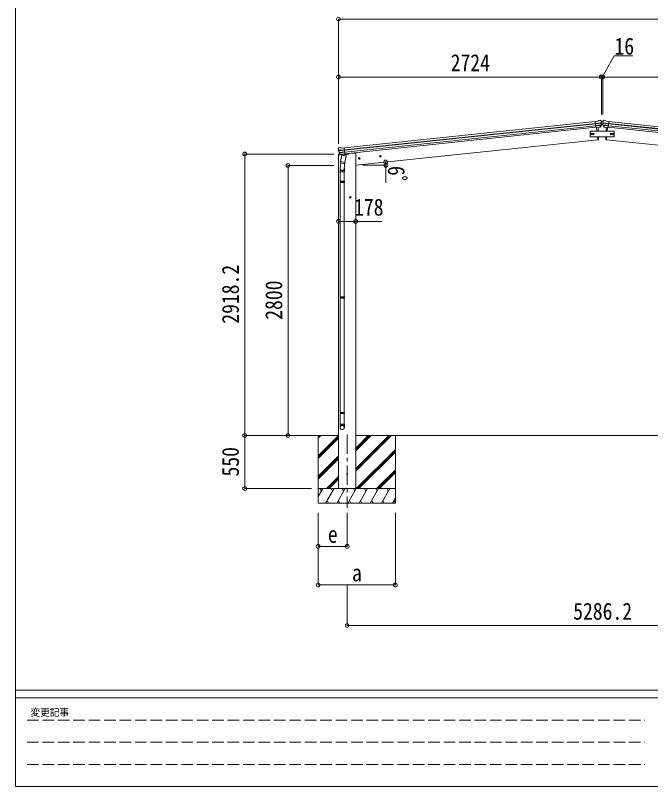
# Model space of a CAD drawing. Units: millimetres at full size, sheet at 1:40; some dimension numbers follow another scale. Extents: x -11243 to 11243, y -7760 to 7760.
# Drawn here: x -11243 to -4658, y -7760 to 237 of the extents above; entities that cross this region are included whole.
import ezdxf
from ezdxf.enums import TextEntityAlignment as Align

# ---------------------------------------------------------------- set-up
doc = ezdxf.new("R2010")
doc.units = ezdxf.units.MM
doc.header["$LTSCALE"] = 40
doc.header["$PDMODE"] = 32
doc.header["$PDSIZE"] = 40
doc.linetypes.add('CHAIN1', pattern=[8, 5, -1, 1, -1])
doc.linetypes.add('DASHED3', pattern=[4, 3, -1])
for name, color, linetype, lineweight in [('0-0_0', 7, 'Continuous', 9), ('0-1_本体', 5, 'CHAIN1', 9), ('0-3_ELV2', 4, 'Continuous', 9), ('0-6_OTH_LINE', 6, 'Continuous', 9), ('0-9_OUTLINE', 7, 'Continuous', 9), ('8-0', 6, 'Continuous', 9), ('F-0_240', 7, 'Continuous', 9)]:
    doc.layers.add(name, color=color, linetype=linetype, lineweight=lineweight)
doc.styles.add('ＭＳ ゴシック', font='')
doc.styles.get('ＭＳ ゴシック').set_extended_font_data('MS Gothic')

msp = doc.modelspace()

# ---------------------------------------------------------------- linework, layer by layer
at = {"layer": '0-0_0'}
for p, q in [((-8344.13, -4119.47), (-7893, -4119.47)), ((-8104, -4119.47), (-8104, -4819.47)), ((-8104, -4146.85), (-8076.61, -4119.47)), ((-8104, -4132.71), (-8090.76, -4119.47)), ((-8104, -4330.7), (-7893, -4119.7)), ((-8104, -4344.84), (-7893, -4133.84)), ((-8104, -4358.98), (-7893, -4147.98)), ((-7715, -4490.48), (-7343.98, -4119.47)), ((-7715, -4462.2), (-7372.27, -4119.47)), ((-7715, -4476.34), (-7358.12, -4119.47)), ((-7715, -4278.35), (-7556.11, -4119.47)), ((-7715, -4264.21), (-7570.26, -4119.47)), ((-7715, -4250.07), (-7584.4, -4119.47)), ((-7715, -4119.47), (-2606.5, -4119.47)), ((-7304, -4119.47), (-7304, -4819.47)), ((-7710.14, -4669.47), (-7304, -4263.33)), ((-7695.99, -4669.47), (-7304, -4277.47)), ((-7681.85, -4669.47), (-7304, -4291.62)), ((-8104, -4542.83), (-7893, -4331.83)), ((-8104, -4556.97), (-7893, -4345.97)), ((-8104, -4571.11), (-7893, -4360.12)), ((-7498, -4669.47), (-7304, -4475.46)), ((-8018.5, -4669.47), (-7893, -4543.96)), ((-7483.86, -4669.47), (-7304, -4489.61)), ((-7469.72, -4669.47), (-7304, -4503.75)), ((-8004.36, -4669.47), (-7893, -4558.11)), ((-7990.22, -4669.47), (-7893, -4572.25)), ((-7304, -4669.47), (-8104, -4669.47)), ((-8104, -4753.3), (-8055.59, -4669.47)), ((-8070.6, -4695.45), (-8085.6, -4669.47)), ((-8026.73, -4819.47), (-7940.13, -4669.47)), ((-7955.13, -4695.45), (-7970.13, -4669.47)), ((-7911.26, -4819.47), (-7824.66, -4669.47)), ((-7839.66, -4695.45), (-7854.66, -4669.47)), ((-7795.79, -4819.47), (-7709.19, -4669.47)), ((-7724.19, -4695.45), (-7739.19, -4669.47)), ((-7680.32, -4819.47), (-7593.72, -4669.47)), ((-7608.72, -4695.45), (-7623.72, -4669.47)), ((-7564.85, -4819.47), (-7478.25, -4669.47)), ((-7508.25, -4669.47), (-7493.25, -4695.45)), ((-7449.38, -4819.47), (-7362.78, -4669.47)), ((-7377.78, -4695.45), (-7392.78, -4669.47)), ((-8011.73, -4793.49), (-7996.73, -4819.47)), ((-7896.26, -4793.49), (-7881.26, -4819.47)), ((-7780.79, -4793.49), (-7765.79, -4819.47)), ((-7665.32, -4793.49), (-7650.32, -4819.47)), ((-7549.85, -4793.49), (-7534.85, -4819.47)), ((-7434.38, -4793.49), (-7419.38, -4819.47)), ((-7333.91, -4819.47), (-7304, -4767.66)), ((-7318.91, -4793.49), (-7304, -4819.32)), ((-8104, -4819.47), (-7304, -4819.47))]:
    msp.add_line(p, q, dxfattribs=at)
at = {"layer": '0-1_本体'}
msp.add_line((-7804, -4110.48), (-7804, -4869.69), dxfattribs=at)
at = {"layer": '0-3_ELV2'}
for p, q in [((-7833.09, -1137.47), (-5231.34, -864.01)), ((-5205.03, -859.23), (-5231.55, -862.02)), ((-5224.76, -926.57), (-5231.55, -862.02)), ((-5229.39, -882.55), (-5169.65, -876.27)), ((-5205.03, -859.23), (-5193.43, -852.26)), ((-5192.2, -851.85), (-5178.71, -850.43)), ((-5175.04, -851.52), (-5175.05, -851.52)), ((-5175.04, -851.52), (-5169.86, -855.72)), ((-5168.47, -859.41), (-5168.78, -857.56)), ((-5153.02, -859.41), (-5152.71, -857.56)), ((-5092.1, -882.55), (-5151.84, -876.27)), ((-5146.45, -851.52), (-5151.63, -855.72)), ((-5146.45, -851.52), (-5146.45, -851.52)), ((-5129.3, -851.85), (-5142.79, -850.43)), ((-5116.47, -859.23), (-5128.07, -852.26)), ((-5116.47, -859.23), (-5089.95, -862.02)), ((-5096.73, -926.57), (-5089.95, -862.02)), ((-2488.41, -1137.47), (-5090.16, -864.01)), ((-7831.1, -1156.36), (-5229.35, -882.91)), ((-7830.67, -1160.54), (-5228.91, -887.08)), ((-7828.57, -1180.4), (-5226.83, -906.94)), ((-5225.07, -923.68), (-7826.82, -1197.14)), ((-5169.17, -882.14), (-5228.77, -888.41)), ((-5170.01, -898.9), (-5227.04, -904.89)), ((-5171.4, -903.56), (-5226.57, -909.35)), ((-5181.41, -921.79), (-5224.79, -926.35)), ((-5224.76, -926.57), (-5214.82, -925.53)), ((-5217.88, -925.85), (-5213.97, -963.02)), ((-5214.82, -925.53), (-5214.54, -925.59)), ((-5214.54, -925.59), (-5189.21, -922.93)), ((-5189.21, -922.93), (-5188.96, -922.81)), ((-5188.96, -922.81), (-5181.27, -922)), ((-5179.96, -920.13), (-5170.51, -901.83)), ((-5178.91, -920.56), (-5168.78, -902.3)), ((-5142.59, -920.56), (-5152.71, -902.3)), ((-5152.32, -882.14), (-5092.72, -888.41)), ((-5151.49, -898.9), (-5094.45, -904.89)), ((-5141.54, -920.13), (-5150.99, -901.83)), ((-5150.1, -903.56), (-5094.92, -909.35)), ((-5132.53, -922.81), (-5140.23, -922)), ((-5140.08, -921.79), (-5096.71, -926.35)), ((-5132.28, -922.93), (-5132.53, -922.81)), ((-5106.95, -925.59), (-5132.28, -922.93)), ((-5103.61, -925.85), (-5107.52, -963.02)), ((-5106.68, -925.53), (-5106.95, -925.59)), ((-5096.73, -926.57), (-5106.68, -925.53)), ((-5096.43, -923.68), (-2494.68, -1197.14)), ((-2492.92, -1180.4), (-5094.67, -906.94)), ((-2490.82, -1160.54), (-5092.58, -887.08)), ((-2490.39, -1156.36), (-5092.14, -882.91)), ((-5207.67, -1023.02), (-5204.49, -1053.24)), ((-5113.83, -1023.02), (-5117, -1053.24)), ((-5204.49, -1053.24), (-7715, -1317.11)), ((-5204.49, -1053.24), (-5202.44, -1052.95)), ((-5117, -1053.24), (-5119.06, -1052.95)), ((-5117, -1053.24), (-2606.5, -1317.11)), ((-7895.53, -1146.04), (-7895.62, -1144.17)), ((-7894.25, -1141.27), (-7894.94, -1142.13)), ((-7890.75, -1136.95), (-7894.25, -1141.27)), ((-7831.14, -1156.01), (-7890.88, -1162.28)), ((-7890.75, -1136.95), (-7890.75, -1136.95)), ((-7890.13, -1168.12), (-7830.52, -1161.86)), ((-7887.39, -1135.13), (-7887.39, -1135.13)), ((-7872.62, -1203.68), (-7886.31, -1187.93)), ((-7885.82, -1184.34), (-7828.79, -1178.34)), ((-7871.68, -1203.05), (-7884.72, -1187.11)), ((-7883.5, -1188.61), (-7828.32, -1182.81)), ((-7859.82, -1138.26), (-7833.3, -1135.48)), ((-7826.51, -1200.03), (-7833.3, -1135.48)), ((-7788.27, -1193.09), (-7788.69, -1196.31)), ((-7757.5, -1190.47), (-7788.35, -1193.71)), ((-7715, -1190.47), (-7757.5, -1190.47)), ((-7715, -4669.47), (-7715, -1190.47)), ((-7895.24, -1204.63), (-7896.14, -1211.46)), ((-7896.14, -1211.46), (-7862.41, -1207.92)), ((-7893, -4669.47), (-7893, -1211.13)), ((-7875.73, -1200.27), (-7892.58, -1202.04)), ((-7862.31, -1203.79), (-7870.01, -1204.6)), ((-7869.91, -1204.36), (-7826.54, -1199.8)), ((-7869.16, -1204.6), (-7867.6, -1204.44)), ((-7867.6, -1204.44), (-7830.06, -1200.49)), ((-7862.04, -1203.86), (-7862.31, -1203.79)), ((-7836.71, -1201.19), (-7862.04, -1203.86)), ((-7836.46, -1201.07), (-7836.71, -1201.19)), ((-7826.51, -1200.03), (-7836.46, -1201.07)), ((-7830.06, -1200.49), (-7828.49, -1200.33)), ((-7822.39, -1203.71), (-7793.13, -1200.63)), ((-7679.06, -1238.41), (-7685.14, -1242.83)), ((-7672.21, -1241.47), (-7679.06, -1238.41)), ((-7677.5, -1253.34), (-7671.42, -1248.93)), ((-7671.42, -1248.93), (-7672.21, -1241.47)), ((-7460.27, -1215.42), (-7466.34, -1219.83)), ((-7453.41, -1218.47), (-7460.27, -1215.42)), ((-7458.7, -1230.35), (-7452.63, -1225.93)), ((-7452.63, -1225.93), (-7453.41, -1218.47)), ((-7771.5, -1641.52), (-7778, -1645.27)), ((-7778, -1645.27), (-7778, -1652.77)), ((-7778, -1652.77), (-7771.5, -1656.53)), ((-7765, -1645.27), (-7771.5, -1641.52))]:
    msp.add_line(p, q, dxfattribs=at)
for points in [[(-5035.96, -1023.02), (-5035.96, -963.02), (-5285.96, -963.02), (-5285.96, -1023.02)], [(-5283.96, -993.02), (-5280.21, -986.52), (-5272.7, -986.52), (-5268.95, -993.02), (-5272.7, -999.52), (-5280.21, -999.52)], [(-5260.46, -993.02), (-5256.71, -986.52), (-5249.2, -986.52), (-5245.45, -993.02), (-5249.2, -999.52), (-5256.71, -999.52)], [(-5061.45, -993.02), (-5065.2, -986.52), (-5072.71, -986.52), (-5076.46, -993.02), (-5072.71, -999.52), (-5065.2, -999.52)], [(-5037.95, -993.02), (-5041.7, -986.52), (-5049.21, -986.52), (-5052.96, -993.02), (-5049.21, -999.52), (-5041.7, -999.52)]]:
    msp.add_lwpolyline(points, close=True, dxfattribs=at)
for points in [[(-7873.9, -1133.71), (-7873.9, -1133.71), (-7887.39, -1135.13)], [(-7859.82, -1138.26), (-7872.61, -1133.86), (-7872.61, -1133.86)], [(-7685.14, -1242.83), (-7684.35, -1250.29), (-7677.5, -1253.34)], [(-7466.34, -1219.83), (-7465.56, -1227.29), (-7458.7, -1230.35)], [(-7771.5, -1656.53), (-7765, -1652.77), (-7765, -1645.27)]]:
    msp.add_lwpolyline(points, dxfattribs=at)
for centre, radius in [((-5276.46, -993.02), 8.5), ((-5276.46, -993.02), 7.7), ((-5276.46, -993.02), 6.5), ((-5252.96, -993.02), 8.5), ((-5252.96, -993.02), 7.7), ((-5252.96, -993.02), 6.5), ((-5068.96, -993.02), 8.5), ((-5068.96, -993.02), 7.7), ((-5068.96, -993.02), 6.5), ((-5045.46, -993.02), 8.5), ((-5045.46, -993.02), 7.7), ((-5045.46, -993.02), 6.5), ((-7678.28, -1245.88), 8.5), ((-7678.28, -1245.88), 7.7), ((-7678.28, -1245.88), 6.5), ((-7459.48, -1222.88), 8.5), ((-7459.48, -1222.88), 7.7), ((-7459.48, -1222.88), 6.5), ((-7771.5, -1649.02), 8.5), ((-7771.5, -1649.02), 7.7), ((-7771.5, -1649.02), 6.5), ((-7804, -4519.47), 4.5)]:
    msp.add_circle(centre, radius, dxfattribs=at)
for centre, radius, start, end in [((-5191.88, -854.84), 3, 96.02369, 120.97631), ((-5178.19, -855.41), 5, 51.04426, 95.95574), ((-5362.03, -881.07), 192.44, 1.4271, 6.57578), ((-5124.38, -874.16), 45.32, 182.67122, 185.64518), ((-5369.37, -880.53), 202, 354.13916, 6), ((-4952.13, -880.53), 202, 174, 185.86084), ((-5197.11, -874.16), 45.32, 354.35482, 357.32878), ((-4959.46, -881.07), 192.44, 173.42422, 178.5729), ((-5143.31, -855.41), 5, 84.04426, 128.95574), ((-5129.61, -854.84), 3, 59.02369, 83.97631), ((-6099.09, -1013.03), 900, 3.18573, 5.64987), ((-5181.52, -919.11), 2.99, 285.2717, 331.00739), ((-5173.17, -900.46), 3, 332.69111, 354.20009), ((-5369.37, -880.53), 200.2, 354.20009, 359.53883), ((-5168.99, -883.48), 1.35, 95.1605, 97.91927), ((-5166.38, -881.92), 2.74, 179.02151, 184.43412), ((-5171.41, -900.85), 3, 331, 354.13916), ((-5150.09, -900.85), 3, 185.86084, 209), ((-5155.12, -881.92), 2.74, 355.56588, 0.97849), ((-5152.51, -883.48), 1.35, 82.08073, 84.8395), ((-4952.13, -880.53), 200.2, 180.46117, 185.79991), ((-5148.32, -900.46), 3, 185.79991, 207.30889), ((-5139.97, -919.11), 2.99, 208.99261, 254.7283), ((-4222.4, -1013.03), 900, 174.35013, 176.81427), ((-6099.09, -1013.03), 900, 357.63919, 359.36436), ((-4222.4, -1013.03), 900, 180.63564, 182.36081), ((-5202.86, -1049.98), 3, 278, 357.63919), ((-5118.64, -1049.98), 3, 182.36081, 262), ((-7694.64, -1124.93), 202, 186, 197.86084), ((-7701.71, -1126.97), 192.44, 185.42422, 190.5729), ((-7935.6, -1169.63), 45.32, 6.35482, 9.32878), ((-7886.86, -1140.1), 5, 96.04426, 140.95574), ((-7892.9, -1168.49), 2.74, 7.56588, 12.97849), ((-7890.03, -1169.47), 1.35, 94.08073, 96.8395), ((-7694.64, -1124.93), 200.2, 192.46117, 197.79991), ((-7884.05, -1185.96), 3, 197.86084, 221), ((-7882.4, -1185.21), 3, 197.79991, 219.30889), ((-7873.59, -1136.7), 3, 71.02369, 95.97631), ((-7793.65, -1195.66), 5, 276, 352.5), ((-7892.27, -1205.02), 3, 96, 172.5), ((-7870.36, -1201.72), 2.99, 220.99261, 266.7283), ((-7869.21, -1204.11), 0.5, 240.73754, 276), ((-7828.55, -1199.83), 0.5, 276, 311.26246)]:
    msp.add_arc(centre, radius, start, end, dxfattribs=at)
for centre, major_axis, ratio, start_param, end_param in [((-5170.73, -859.02), (-0.87, 5.91), 0.020485, 0.671432, 1.5691306), ((-5176.13, -854.5), (5.88, -1.31), 0.24881, 0.460585, 0.4641038), ((-5171.75, -858.05), (-2.34, 1.9), 0.995767, 3.9859716, 4.712389), ((-5367.06, -902.48), (-20.92, 199.05), 0.994373, 4.7113789, 4.7277536), ((-5149.74, -858.05), (2.34, 1.9), 0.995767, 1.5707963, 2.2972137), ((-4954.43, -902.48), (20.92, 199.05), 0.994373, 1.5554317, 1.5718064), ((-5145.36, -854.5), (-5.88, -1.31), 0.24881, 5.8190815, 5.8226003), ((-5150.76, -859.02), (0.87, 5.91), 0.020485, 4.7140547, 5.6117533), ((-5181.72, -918.81), (-0.11, 3), 0.642905, 3.2459383, 4.203928), ((-5181.59, -919.01), (1.66, -2.51), 0.997631, 5.8041905, 5.8929484), ((-5181.66, -918.91), (3.53, -2.11), 0.650902, 5.2561448, 5.3289554), ((-5179.29, -918.56), (1.08, 3.13), 0.040856, 2.1135035, 2.1416249), ((-5142.2, -918.56), (-1.08, 3.13), 0.040856, 4.1415604, 4.1696818), ((-5139.77, -918.81), (0.11, 3), 0.642905, 2.0792573, 3.037247), ((-5139.83, -918.91), (-3.53, -2.11), 0.650902, 0.9542299, 1.0270405), ((-5139.91, -919.01), (-1.66, -2.51), 0.997631, 0.3902369, 0.4789948), ((-7892.61, -1144.02), (1.9, 2.34), 0.995767, 1.5707963, 2.2972137), ((-7889.07, -1139.64), (-5.48, -2.51), 0.24881, 5.8190815, 5.8226003), ((-7893.4, -1145.18), (-0.38, 5.97), 0.020485, 4.7140547, 5.6117533), ((-7692.33, -1146.87), (-20.92, 199.05), 0.994373, 1.5554317, 1.5718064), ((-7692.33, -1146.87), (-20.92, 199.05), 0.994373, 4.7113789, 4.7277536), ((-7872.66, -1201.64), (-1.71, 2.84), 0.040856, 4.1415604, 4.1696818), ((-7870.23, -1201.38), (-0.51, 2.96), 0.642905, 2.0792573, 3.037247), ((-7870.27, -1201.49), (-3.02, -2.79), 0.650902, 0.9542299, 1.0270405), ((-7870.31, -1201.61), (-1.1, -2.8), 0.997631, 0.3902369, 0.4789948)]:
    msp.add_ellipse(centre, major_axis=major_axis, ratio=ratio, start_param=start_param, end_param=end_param, dxfattribs=at)
at = {"layer": '0-6_OTH_LINE'}
for p, q in [((-7893, 197.58), (-2428.5, 197.58)), ((-7893, 197.58), (-7893, -1093.49)), ((-7893, -402.42), (-5168.75, -402.42)), ((-5168.75, -402.42), (-5168.75, -789.6)), ((-5168.75, -402.42), (-5152.67, -402.42)), ((-5152.75, -402.42), (-5152.75, -789.6)), ((-2428.5, -402.42), (-5152.75, -402.42)), ((-8865.25, -4119.47), (-8865.25, -1201.27)), ((-8865.25, -1201.27), (-7943.5, -1201.27)), ((-8416.25, -4119.47), (-8416.25, -1319.47)), ((-8416.25, -1319.47), (-7943.5, -1319.47)), ((-7715, -1899.02), (-7893, -1899.02)), ((-8865.25, -4119.47), (-8174.86, -4119.47)), ((-8865.25, -4669.47), (-8865.25, -4119.47)), ((-8416.25, -4119.47), (-8174.86, -4119.47)), ((-8865.25, -4669.47), (-8174.86, -4669.47)), ((-8104, -5269.47), (-8104, -4920.47)), ((-8104, -5669.47), (-8104, -4920.47)), ((-7804, -5269.47), (-7804, -4920.47)), ((-7304, -5669.47), (-7304, -4920.47)), ((-8104, -5269.47), (-7804, -5269.47)), ((-8104, -5669.47), (-7304, -5669.47))]:
    msp.add_line(p, q, dxfattribs=at)
at = {"layer": '0-6_OTH_LINE', "lineweight": 18}
for p, q in [((-7402.84, -1317.11), (-7640.63, -1317.11)), ((-7402.84, -1317.11), (-7402.84, -1498.61)), ((-7715, -1899.02), (-7442.95, -1899.02))]:
    msp.add_line(p, q, dxfattribs=at)
at = {"layer": '0-6_OTH_LINE'}
msp.add_lwpolyline([(-5160.71, -402.42), (-5034.33, -183.52), (-4841.17, -183.52)], dxfattribs=at)
msp.add_arc((-7640.63, -1317.11), 237.79, 0, 7.8733, dxfattribs=at)
for p in [(-7893, 197.58), (-7893, -402.42), (-5168.75, -402.42), (-5152.75, -402.42), (-8865.25, -1201.27), (-7405.08, -1284.53), (-8416.25, -1319.47), (-7402.84, -1317.11), (-7893, -1899.02), (-7715, -1899.02), (-8865.25, -4119.47), (-8416.25, -4119.47), (-8865.25, -4669.47), (-8104, -5269.47), (-7804, -5269.47), (-8104, -5669.47), (-7304, -5669.47)]:
    msp.add_point(p, dxfattribs=at)
at = {"layer": '0-9_OUTLINE'}
for p, q in [((-7826.68, -1198.45), (-7825.75, -1198.64)), ((-7825.75, -1198.64), (-7814.55, -1215.56)), ((-7875.02, -1290.87), (-7872.52, -1278.63)), ((-7859.18, -1212.97), (-7872.54, -1278.62)), ((-7827.66, -1287.75), (-7872.54, -1278.62)), ((-7869.16, -1204.6), (-7828.49, -1200.33)), ((-7865.8, -1204.91), (-7865.95, -1205.63)), ((-7865.34, -1206.76), (-7840.59, -1216.51)), ((-7814.3, -1222.1), (-7859.18, -1212.97)), ((-7857, -1210.05), (-7857.66, -1213.28)), ((-7836.2, -1201.53), (-7839.12, -1215.87)), ((-7827.66, -1287.75), (-7814.3, -1222.1)), ((-7814.55, -1215.56), (-7815.82, -1221.79)), ((-7877.84, -1386.79), (-7877.84, -1352.44)), ((-7870.13, -1293.91), (-7875.69, -1349.63)), ((-7874.8, -1292.27), (-7874.8, -1292.27)), ((-7873.47, -1293.23), (-7832.51, -1301.56)), ((-7827.22, -1285.61), (-7833.87, -1353.36)), ((-7831.84, -1352.14), (-7831.84, -1386.79)), ((-7827.67, -1287.75), (-7830.21, -1300.22)), ((-7831.84, -1386.79), (-7877.84, -1386.79)), ((-7875.84, -1386.79), (-7875.84, -1483.54)), ((-7833.84, -1386.79), (-7833.84, -1483.54)), ((-7877.84, -1485.54), (-7876.84, -1483.54)), ((-7831.84, -1485.54), (-7877.84, -1485.54)), ((-7831.84, -1493.54), (-7877.84, -1493.54)), ((-7832.84, -1483.54), (-7876.84, -1483.54)), ((-7832.84, -1495.54), (-7876.84, -1495.54)), ((-7875.84, -1495.54), (-7875.84, -2681.73)), ((-7833.84, -1495.54), (-7833.84, -2681.73)), ((-7831.84, -1485.54), (-7832.84, -1483.54)), ((-7831.84, -1493.54), (-7832.84, -1495.54)), ((-7831.84, -1485.54), (-7831.84, -1493.54)), ((-7877.84, -2683.73), (-7876.84, -2681.73)), ((-7831.84, -2683.73), (-7877.84, -2683.73)), ((-7831.84, -2691.73), (-7877.84, -2691.73)), ((-7832.84, -2681.73), (-7876.84, -2681.73)), ((-7832.84, -2693.73), (-7876.84, -2693.73)), ((-7875.84, -2693.73), (-7875.84, -3879.91)), ((-7833.84, -2693.73), (-7833.84, -3879.91)), ((-7831.84, -2683.73), (-7832.84, -2681.73)), ((-7831.84, -2691.73), (-7832.84, -2693.73)), ((-7831.84, -2683.73), (-7831.84, -2691.73)), ((-7877.84, -3881.91), (-7876.84, -3879.91)), ((-7831.84, -3881.91), (-7877.84, -3881.91)), ((-7831.84, -3889.91), (-7877.84, -3889.91)), ((-7832.84, -3879.91), (-7876.84, -3879.91)), ((-7832.84, -3891.91), (-7876.84, -3891.91)), ((-7875.84, -3891.91), (-7875.84, -4001.91)), ((-7833.84, -3891.91), (-7833.84, -4001.91)), ((-7831.84, -3881.91), (-7832.84, -3879.91)), ((-7831.84, -3889.91), (-7832.84, -3891.91)), ((-7831.84, -3881.91), (-7831.84, -3889.91)), ((-7877.84, -4036.06), (-7877.84, -4001.91)), ((-7831.84, -4001.91), (-7877.84, -4001.91)), ((-7831.84, -4036.06), (-7831.84, -4001.91))]:
    msp.add_line(p, q, dxfattribs=at)
for points in [[(-7877.84, -1485.54), (-7877.84, -1493.54), (-7876.84, -1495.54)], [(-7877.84, -2683.73), (-7877.84, -2691.73), (-7876.84, -2693.73)], [(-7877.84, -3881.91), (-7877.84, -3889.91), (-7876.84, -3891.91)]]:
    msp.add_lwpolyline(points, dxfattribs=at)
for centre, radius, start, end in [((-7869.21, -1204.11), 0.5, 240.73754, 276), ((-7866.29, -1204.81), 0.5, 348.5, 96), ((-7864.97, -1205.83), 1, 168.5, 248.5), ((-7840.11, -1215.6), 1.03, 242.53897, 344.46569), ((-7835.61, -1201.68), 0.604, 93.09842, 164.70595), ((-7828.55, -1199.83), 0.5, 276, 311.26246), ((-7847.84, -1352.44), 30, 177.45142, 180), ((-7873.11, -1291.29), 1.95, 167.54017, 209.97766), ((-7873.07, -1291.27), 2, 209.90962, 258.5), ((-7832.11, -1299.6), 2, 258.5, 341.96843)]:
    msp.add_arc(centre, radius, start, end, dxfattribs=at)
for centre, major_axis, ratio, start_param, end_param in [((-7854.84, -1352.14), (23, 0), 0.996195, 2.621936, 6.6074797), ((-7854.84, -1352.14), (21, 0), 0.996195, 3.0215498, 6.2247991), ((-7854.84, -4034.31), (-23, 0), 0.996195, 3.1415927, 6.2831853), ((-7854.84, -4036.06), (-23, 0), 0.996195, 3.1415927, 6.2831853), ((-7854.84, -4036.06), (0, -23.43), 0.981806, 4.712389, 7.8539816)]:
    msp.add_ellipse(centre, major_axis=major_axis, ratio=ratio, start_param=start_param, end_param=end_param, dxfattribs=at)
msp.add_ellipse((-7854.84, -4036.06), major_axis=(21, 0), ratio=0.996195, dxfattribs=at)
at = {"layer": '8-0'}
for q in [(-7803.85, -5669.47), (-2517.65, -6090.14)]:
    msp.add_line((-7803.85, -6090.14), q, dxfattribs=at)
msp.add_point((-7803.85, -6090.14), dxfattribs=at)
at = {"layer": 'F-0_240', "color": 5}
for p, q in [((-11242.74, 7760), (-11242.74, -7760)), ((-11242.74, -6760), (10677.26, -6760)), ((-11242.74, -6840), (7121.58, -6840)), ((-11242.74, -7760), (10677.26, -7760))]:
    msp.add_line(p, q, dxfattribs=at)
at = {"layer": 'F-0_240', "color": 4, "linetype": 'DASHED3'}
for p, q in [((-11122.75, -7070), (-4718.42, -7070)), ((-11122.75, -7300), (-4718.42, -7300)), ((-11122.75, -7530), (-4718.42, -7530))]:
    msp.add_line(p, q, dxfattribs=at)

# ---------------------------------------------------------------- texts
at = {"layer": '0-6_OTH_LINE', "color": 7, "style": 'ＭＳ ゴシック', "width": 0.85}
for s, p in [('16', (-5032.66, -222.44)), ('2724', (-6730.87, -394.42)), ('178', (-7732.32, -1892.25)), ('e', (-8004, -5284.47)), ('a', (-7754, -5684.47))]:
    msp.add_text(s, height=176, dxfattribs=at).set_placement(p, align=Align.BOTTOM_LEFT)
for s, rotation, p in [('6ﾟ', 270, (-7433.3, -1323.63)), ('2918.2', 90, (-8873.25, -2960.37)), ('2800', 90, (-8424.25, -2919.47)), ('550', 90, (-8873.25, -4544.47))]:
    msp.add_text(s, height=176, rotation=rotation, dxfattribs=at).set_placement(p, align=Align.BOTTOM_LEFT)
at = {"layer": '8-0', "color": 7, "style": 'ＭＳ ゴシック', "width": 0.85}
msp.add_text('5286.2', height=176, dxfattribs=at).set_placement((-5460.75, -6082.14), align=Align.BOTTOM_LEFT)
at = {"layer": 'F-0_240', "style": 'ＭＳ ゴシック'}
msp.add_text('変更記事', height=73.31, dxfattribs=at).set_placement((-11086.44, -7050), align=Align.BOTTOM_LEFT)

doc.saveas('drawing.dxf')
